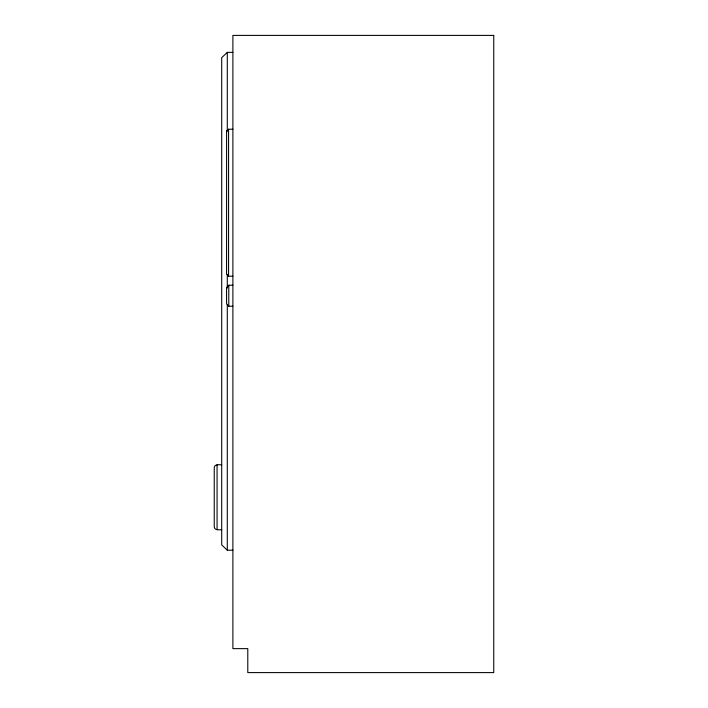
<?xml version="1.0" encoding="UTF-8"?>
<svg xmlns="http://www.w3.org/2000/svg" width="708" height="708" viewBox="0 0 708 708"><rect width="100%" height="100%" fill="white"/><g stroke="black" fill="none" stroke-linecap="round" stroke-linejoin="round"><path stroke-width="1.06" d="M226.817 130.953A5.036 3.876 0 0 0 226.587 131.856L226.569 132.166A5.08 3.903 0 0 1 226.817 130.953L228.569 129.219L232.888 129.219M221.701 529.655C219.471 529.779 214.436 530.584 214.25 526.982L214.25 467.537C214.436 463.935 219.471 464.74 221.701 464.864M232.888 52.383L227.295 52.383L221.701 57.693L221.701 544.886L227.295 550.196L232.888 550.196M232.888 285.218L228.773 285.218L226.834 287.324A6.266 4.823 0 0 0 226.569 288.722L226.569 302.705A6.266 4.823 0 0 0 226.834 304.104L228.773 306.219L232.888 306.219M226.587 131.856L226.569 273.261A5.08 3.903 0 0 0 226.817 274.474L228.569 276.217L232.888 276.217M228.773 285.218L228.773 306.219M228.569 129.219L228.569 276.217M227.295 52.383L227.295 130.927M227.295 274.739L227.295 288.014M227.295 304.608L227.295 550.196M217.064 464.864L217.064 529.655M493.75 35.4L232.888 35.4L232.888 648.634L247.791 648.634L247.791 672.6L493.75 672.6L493.75 35.4"/></g></svg>
